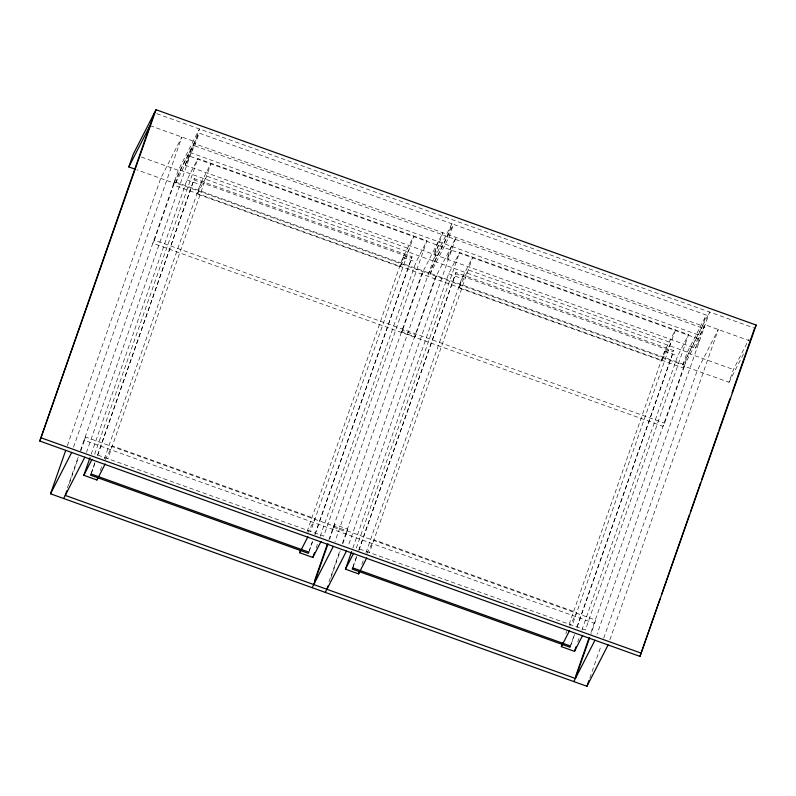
<?xml version="1.0" encoding="UTF-8"?>
<svg xmlns="http://www.w3.org/2000/svg" width="796" height="796" viewBox="0 0 796 796"><rect width="100%" height="100%" fill="white"/><g stroke="black" fill="none" stroke-linecap="round" stroke-linejoin="round"><path stroke-width="0.6" stroke-dasharray="3.98 2.98" d="M342.787 543.777L347.812 529.221L334.678 524.504L329.663 539.061M401.89 332.031L402.378 330.37L415.512 335.086L414.975 336.798L401.841 332.091L423.303 270.958M67.332 445.72L160.712 178.364L181.856 137.031L73.322 447.78M67.332 488.008L78.406 456.297M80.456 450.436L178.294 170.314L199.448 128.982L86.456 452.496M69.332 483.729L78.704 456.894M80.744 451.053L85.64 437.054L595.786 620.114L590.891 634.113M154.414 240.133L174.792 181.786L684.948 364.847L664.56 423.193L662.968 426.298L152.822 243.248L154.414 240.133L664.56 423.193M175.707 182.901L180.165 170.135L199.129 133.081L451.949 223.795L447.491 236.561L428.527 273.625L175.707 182.901L194.672 145.837L199.129 133.081M185.349 165.22L189.806 152.454L194.353 143.569L704.5 326.629L699.953 335.514L695.495 348.28L185.349 165.22L189.896 156.334L700.042 339.385L695.495 348.28M91.202 454.188L187 179.906L197.915 158.573L426.925 240.75L323.753 536.136L94.754 453.959L197.915 158.573M91.371 472.834L95.052 462.277M97.51 455.252L194.314 178.642L412.059 256.77L315.037 534.574M91.142 474.018L95.241 462.297M97.689 455.262L194.314 178.642M100.236 470.625L102.286 464.764M104.336 458.904L200.134 184.622L211.049 163.289L107.878 458.665M197.358 194.095L206.592 176.055L409.333 248.8L400.099 266.849L197.358 194.095L201.816 181.329M307.077 531.648L402.875 257.367L413.791 236.044L310.629 531.42M400.099 266.849L404.557 254.083M308.709 552.135L312.4 541.588M314.858 534.554L412.059 256.77M309.306 550.981L312.579 541.608M316.111 548.086L318.161 542.225M320.211 536.365L416.01 262.083L426.925 240.75M328.937 539.708L421.711 274.073L442.865 232.74L334.957 541.678M438.317 241.626L433.86 254.392L438.407 245.506M430.029 274.162L434.487 261.396L453.451 224.333L706.271 315.057L701.813 327.823L682.849 364.876L430.029 274.162L448.994 237.099L453.451 224.333M328.987 581.866L340.021 550.265M342.469 543.25L434.845 278.779L455.989 237.457L348.091 546.384M330.967 577.617L340.35 550.772M436.437 275.675L414.975 336.798M451.441 246.342L446.984 259.108L451.531 250.213M352.847 548.076L448.645 273.794L459.561 252.461L688.56 334.638L585.388 630.014L356.389 547.847L459.561 252.461M353.006 566.712L356.698 556.165M358.737 550.305L455.949 272.521L673.705 350.658L577.08 627.288M352.787 567.906L356.877 556.185M358.926 550.325L455.949 272.521M361.881 564.503L363.921 558.643M365.971 552.782L461.77 278.5L472.685 257.168L369.513 552.553M458.993 287.973L468.227 269.934L670.978 342.688L661.745 360.727L458.993 287.973L463.451 275.217M565.857 633.745L566.672 631.397M569.13 624.362L664.521 351.255L675.436 329.922L572.264 625.308M661.745 360.727L666.202 347.961M569.946 647.198L574.443 634.303M576.901 627.268L673.705 350.658M570.941 644.869L574.632 634.312M577.757 641.964L578.981 638.452M581.846 630.243L677.645 355.961L688.56 334.638M682.849 364.876L687.306 352.121L706.271 315.057M590.93 632.561L688.45 353.364L709.594 312.042L597.01 634.372M589.806 678.073L601.279 645.238M603.736 638.203L697.117 370.837L718.271 329.514L609.726 640.263M750.15 340.957L705.137 324.798L683.993 366.13L729.007 382.279L733.464 369.523L749.046 339.066M332.559 529.34L334.678 524.504M345.683 534.046L347.812 529.221M174.792 181.786L173.2 184.901L683.356 367.951L684.948 364.847M85.64 437.054L84.048 440.168L594.194 623.218L595.786 620.114M105.271 459.7L112.336 445.909L315.087 518.654L308.022 532.454M451.949 223.795L432.984 260.859L180.165 170.135M401.333 332.42L402.378 330.37M414.457 337.126L415.512 335.086M366.916 553.588L373.971 539.788L576.722 612.542L569.657 626.343M729.007 382.279L744.031 352.917M156.742 113.659L753.454 327.773M149.976 125.599L194.99 141.748L173.836 183.07L136.902 169.827M194.672 145.837L447.491 236.561M448.994 237.099L701.813 327.823M189.806 152.454L699.953 335.514M434.487 261.396L687.306 352.121M141.36 157.061L178.294 170.314M688.45 353.364L733.464 369.523M193.717 179.796L411.472 257.934M455.362 273.675L673.108 351.812M187 179.906L200.134 184.622M402.875 257.367L416.01 262.083M448.645 273.794L461.77 278.5M664.521 351.255L677.645 355.961M333.604 527.29L346.728 532.007"/><path stroke-width="1.19" d="M134.594 168.991L128.823 166.921L133.28 154.155L156.026 109.719L756.2 325.076L639.974 656.392L39.8 441.034L154.434 112.833M39.8 441.034L156.026 109.719M608.094 644.949L586.941 686.281L50.536 493.799L65.69 450.417M66.884 490.734L65.252 495.401L575.409 678.461L589.667 637.616M105.162 463.978L96.963 479.998L83.839 475.292L89.978 457.71M96.963 479.998L97.779 477.66M321.027 541.469L312.838 557.459L299.714 552.752L300.53 550.404M312.838 557.459L314.48 552.772M314.629 580.662L327.295 544.384M313.763 584.572L328.032 543.728M326.897 589.289L328.121 585.786M366.797 557.857L358.598 573.886L345.474 569.17L351.613 551.588M358.598 573.886L359.424 571.538M582.662 635.347L574.473 651.347L561.349 646.631L562.573 643.118M574.473 651.347L576.115 646.66M575.856 675.734L588.97 638.183M586.941 686.281L588.99 680.421M639.974 656.392L660.033 598.96M661.675 594.264L689.515 514.564M690.331 512.216L700.57 482.913M701.793 479.401L718.171 432.517M718.987 430.168L730.041 398.517M732.091 392.657L754.608 328.191M128.823 166.921L149.976 125.599M50.536 493.799L71.68 452.476M63.66 498.515L84.814 457.183M83.839 475.292L92.018 459.292M299.714 552.752L307.913 536.723M312.171 587.687L333.325 546.355M325.305 592.393L346.449 551.071M345.474 569.17L353.663 553.17M561.349 646.631L569.548 630.611M573.817 681.565L594.96 640.243M755.135 327.156L756.2 325.076M41.392 437.919L641.566 653.277M91.142 474.018L90.555 475.172L308.301 553.31L308.898 552.155L91.142 474.018M352.787 567.906L352.19 569.06L569.946 647.198L570.533 646.034L352.787 567.906"/></g></svg>
